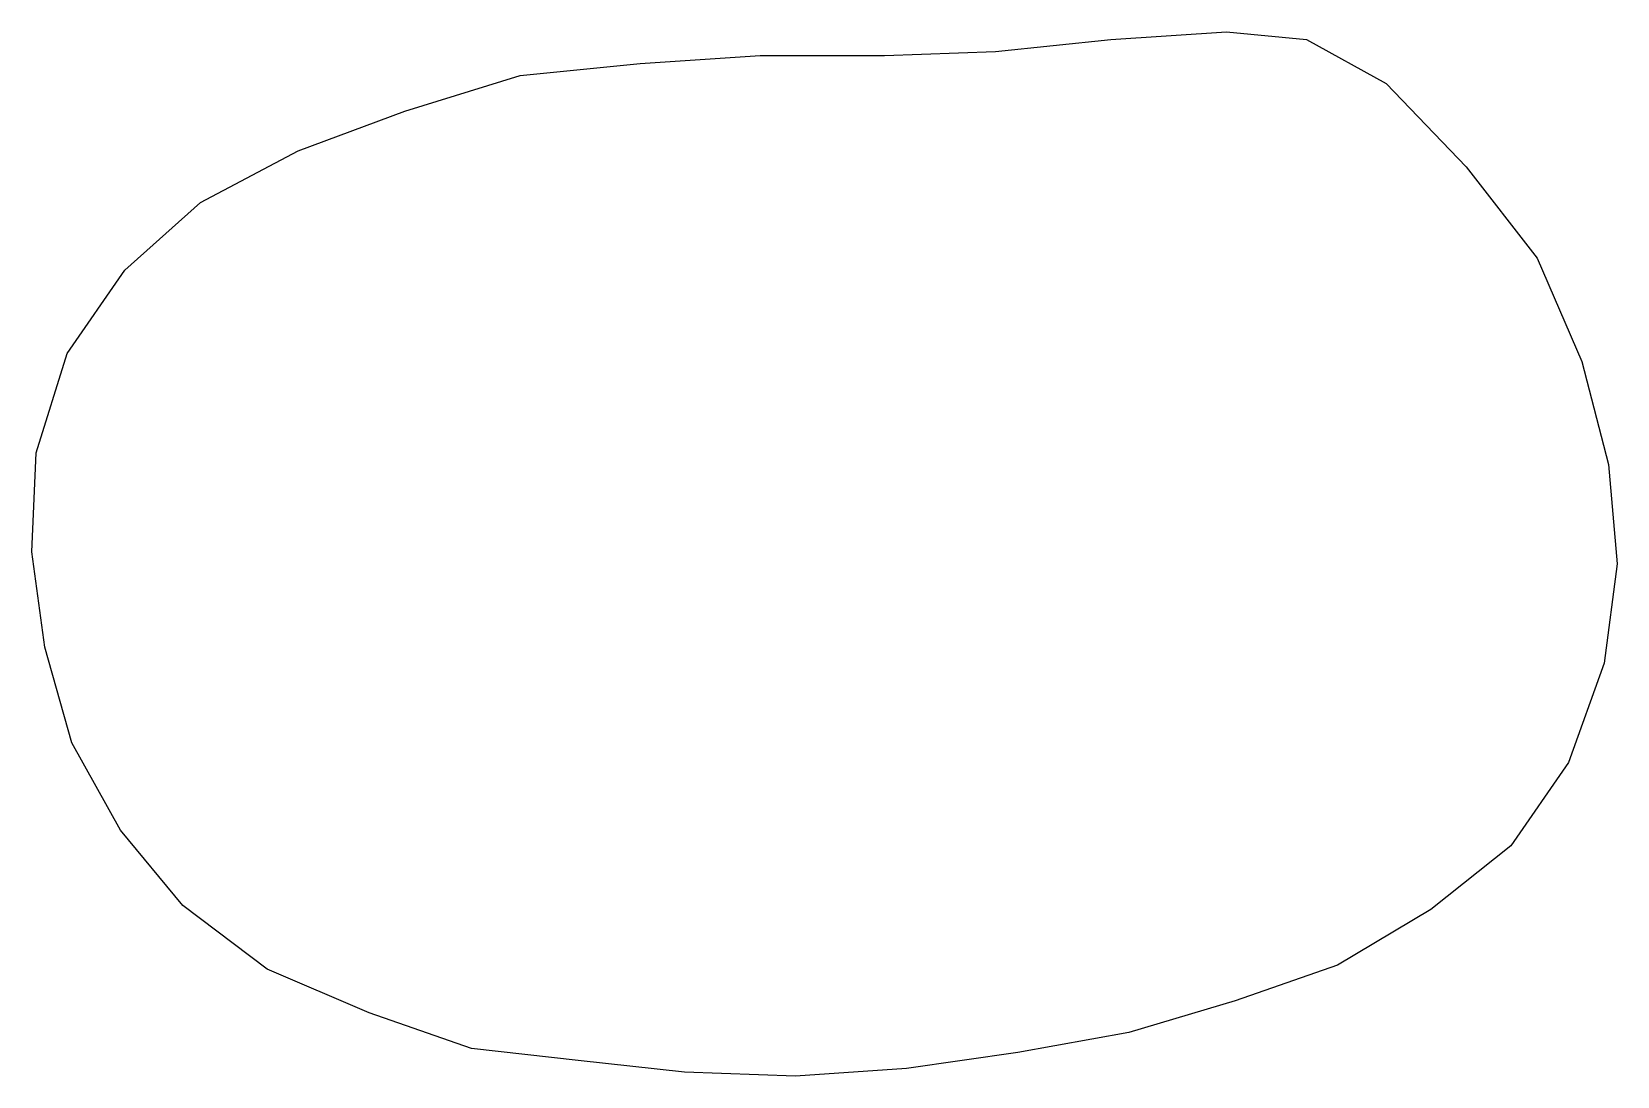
# Model space of a CAD drawing. Extents: x -79 to 79, y -52 to 52.
import ezdxf

# ---------------------------------------------------------------- set-up
doc = ezdxf.new("R2010")
doc.units = 0

msp = doc.modelspace()

# ---------------------------------------------------------------- linework, layer by layer
at = {"layer": 'BODY_OUTLINE'}
for p, q in [((17.04, 50.09), (28.55, 51.28)), ((28.55, 51.28), (40.07, 52.07)), ((40.07, 52.07), (48.03, 51.28)), ((40.07, 52.07), (40.07, 52.07)), ((48.03, 51.28), (56, 46.92)), ((-18.37, 48.9), (-6.42, 49.69)), ((-6.42, 49.69), (5.98, 49.69)), ((5.98, 49.69), (17.04, 50.09)), ((-41.84, 44.15), (-30.33, 47.71)), ((-30.33, 47.71), (-18.37, 48.9)), ((56, 46.92), (63.97, 38.61)), ((-52.46, 40.19), (-41.84, 44.15)), ((-62.2, 35.04), (-52.46, 40.19)), ((63.97, 38.61), (71.05, 29.5)), ((-69.73, 28.31), (-62.2, 35.04)), ((71.05, 29.5), (75.48, 19.2)), ((-75.48, 20), (-69.73, 28.31)), ((-78.58, 10.1), (-75.48, 20)), ((75.48, 19.2), (78.14, 8.91)), ((-79.02, 0.2), (-78.58, 10.1)), ((78.14, 8.91), (79.02, -0.99)), ((-77.7, -9.3), (-79.02, 0.2)), ((79.02, -0.99), (77.7, -10.89)), ((-75.04, -18.81), (-77.7, -9.3)), ((77.7, -10.89), (74.15, -20.79)), ((-70.17, -27.52), (-75.04, -18.81)), ((74.15, -20.79), (68.4, -29.1)), ((-63.97, -35.04), (-70.17, -27.52)), ((68.4, -29.1), (60.43, -35.44)), ((-55.56, -41.38), (-63.97, -35.04)), ((60.43, -35.44), (51.13, -40.98)), ((51.13, -40.98), (40.95, -44.55)), ((-45.38, -45.73), (-55.56, -41.38)), ((-35.2, -49.3), (-45.38, -45.73)), ((40.95, -44.55), (30.33, -47.71)), ((30.33, -47.71), (19.26, -49.69)), ((-24.57, -50.48), (-35.2, -49.3)), ((-13.95, -51.67), (-24.57, -50.48)), ((19.26, -49.69), (8.19, -51.28)), ((-2.88, -52.07), (-13.95, -51.67)), ((8.19, -51.28), (-2.88, -52.07))]:
    msp.add_line(p, q, dxfattribs=at)

doc.saveas('drawing.dxf')
